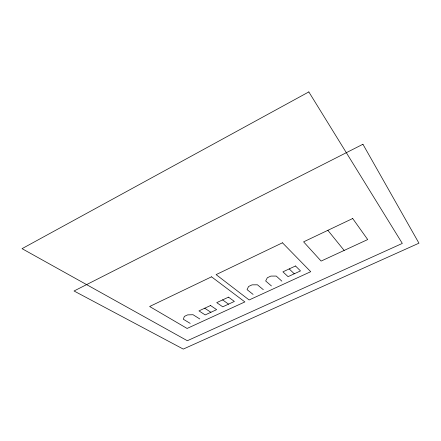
<?xml version="1.0" encoding="UTF-8"?>
<svg xmlns="http://www.w3.org/2000/svg" width="441" height="441" viewBox="0 0 441 441"><rect width="100%" height="100%" fill="white"/><g stroke="black" fill="none" stroke-linecap="round" stroke-linejoin="round"><path stroke-width="0.66" d="M190.203 323.385L183.324 319.245L184.36 316.401L187.612 314.885L193.048 314.725L199.806 318.964M204.734 308.209L210.892 312.289M222.611 299.897L228.543 304.136M253.09 294.401L247.059 289.627L248.581 286.479L252.054 284.858L257.434 284.803L263.321 289.687M271.435 285.944L265.664 280.978L267.334 277.742L270.873 276.088L276.231 276.066L281.854 281.143M289.191 268.916L294.263 273.789M327.861 230.323L344.151 250.438M308.827 91.915L22.05 248.663L187.348 340.728L402.313 243.415L308.827 91.915M362.926 144.262L74.038 290.994L183.269 349.085L418.95 243.184L362.926 144.262M211.531 276.816L149.637 306.501L187.1 328.451L244.876 301.925L211.531 276.816M282.466 242.793L216.107 274.622L249.137 299.968L310.723 271.695L282.466 242.793M352.695 218.521L303.601 241.85L321.114 261.078L367.7 239.557L352.695 218.521M210.539 305.514L198.968 310.894L205.192 314.918L216.625 309.643L210.539 305.514M228.521 297.146L216.735 302.631L222.744 306.815L234.38 301.44L228.521 297.146M295.509 265.978L282.918 271.838L288.072 276.65L300.492 270.917L295.509 265.978"/></g></svg>
